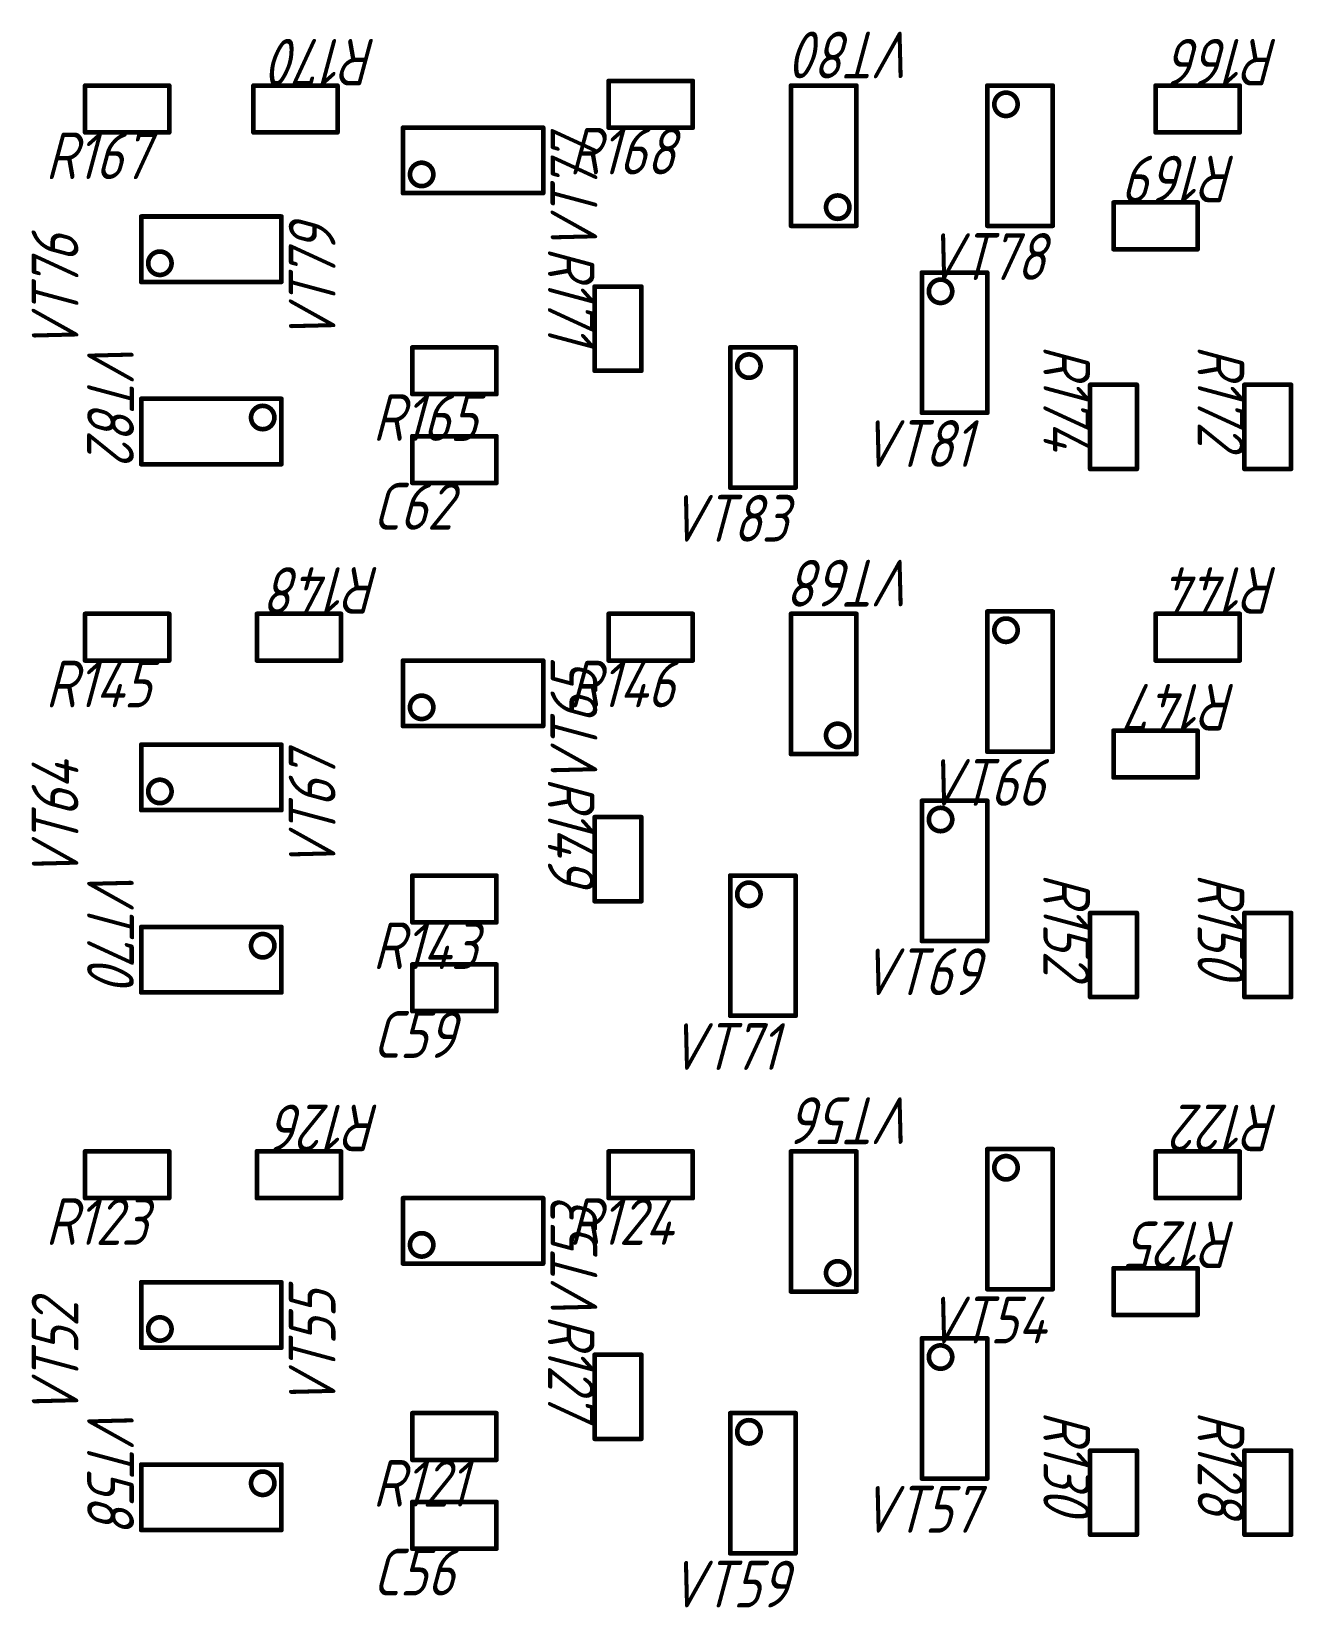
# Model space of a CAD drawing. Header units: millimetres. Extents: x 100 to 205, y 100 to 243.
# Drawn here: x 132.15 to 159.15, y 171.94 to 205.66 of the extents above; entities that cross this region are included whole.
import ezdxf

# ---------------------------------------------------------------- set-up
doc = ezdxf.new("R2010")
doc.units = ezdxf.units.MM
doc.layers.add('Mechanical13', color=56, linetype='Continuous')
doc.styles.add('ГОСТ тип А', font='', dxfattribs={"height": 0.2})
doc.styles.get('ГОСТ тип А').set_extended_font_data('ГОСТ тип А', italic=True)

msp = doc.modelspace()

# ---------------------------------------------------------------- linework, layer by layer
at = {"layer": 'Mechanical13', "const_width": 0.1}
for points in [[(144.5, 203.6), (144.5, 204.6)], [(144.5, 204.6), (146.3, 204.6)], [(146.3, 203.6), (146.3, 204.6)], [(133.3, 203.5), (133.3, 204.5)], [(133.3, 204.5), (135.1, 204.5)], [(135.1, 203.5), (135.1, 204.5)], [(136.9, 203.5), (136.9, 204.5)], [(136.9, 204.5), (138.7, 204.5)], [(138.7, 203.5), (138.7, 204.5)], [(148.4, 201.5), (148.4, 204.5)], [(148.4, 204.5), (149.8, 204.5)], [(149.8, 201.5), (149.8, 204.5)], [(152.6, 204.5), (154, 204.5)], [(152.6, 201.5), (152.6, 204.5)], [(154, 201.5), (154, 204.5)], [(156.2, 203.5), (156.2, 204.5)], [(156.2, 204.5), (158, 204.5)], [(158, 203.5), (158, 204.5)], [(140.1, 202.2), (140.1, 203.6)], [(140.1, 203.6), (143.1, 203.6)], [(143.1, 202.2), (143.1, 203.6)], [(144.5, 203.6), (146.3, 203.6)], [(133.3, 203.5), (135.1, 203.5)], [(136.9, 203.5), (138.7, 203.5)], [(156.2, 203.5), (158, 203.5)], [(140.1, 202.2), (143.1, 202.2)], [(155.3, 201), (155.3, 202)], [(155.3, 202), (157.1, 202)], [(157.1, 201), (157.1, 202)], [(134.5, 201.7), (137.5, 201.7)], [(134.5, 200.3), (134.5, 201.7)], [(137.5, 200.3), (137.5, 201.7)], [(148.4, 201.5), (149.8, 201.5)], [(152.6, 201.5), (154, 201.5)], [(155.3, 201), (157.1, 201)], [(134.5, 200.3), (137.5, 200.3)], [(151.2, 200.5), (152.6, 200.5)], [(151.2, 197.5), (151.2, 200.5)], [(152.6, 197.5), (152.6, 200.5)], [(144.2, 200.2), (145.2, 200.2)], [(144.2, 198.4), (144.2, 200.2)], [(145.2, 198.4), (145.2, 200.2)], [(140.3, 197.9), (140.3, 198.9)], [(140.3, 198.9), (142.1, 198.9)], [(142.1, 197.9), (142.1, 198.9)], [(147.1, 198.9), (148.5, 198.9)], [(147.1, 195.9), (147.1, 198.9)], [(148.5, 195.9), (148.5, 198.9)], [(144.2, 198.4), (145.2, 198.4)], [(140.3, 197.9), (142.1, 197.9)], [(154.8, 198.1), (155.8, 198.1)], [(154.8, 196.3), (154.8, 198.1)], [(155.8, 196.3), (155.8, 198.1)], [(158.1, 198.1), (159.1, 198.1)], [(158.1, 196.3), (158.1, 198.1)], [(159.1, 196.3), (159.1, 198.1)], [(134.5, 196.4), (134.5, 197.8)], [(134.5, 197.8), (137.5, 197.8)], [(137.5, 196.4), (137.5, 197.8)], [(151.2, 197.5), (152.6, 197.5)], [(140.3, 196), (140.3, 197)], [(140.3, 197), (142.1, 197)], [(142.1, 196), (142.1, 197)], [(134.5, 196.4), (137.5, 196.4)], [(154.8, 196.3), (155.8, 196.3)], [(158.1, 196.3), (159.1, 196.3)], [(140.3, 196), (142.1, 196)], [(147.1, 195.9), (148.5, 195.9)], [(133.3, 192.2), (133.3, 193.2)], [(133.3, 193.2), (135.1, 193.2)], [(135.1, 192.2), (135.1, 193.2)], [(136.975, 192.2), (136.975, 193.2)], [(136.975, 193.2), (138.775, 193.2)], [(138.775, 192.2), (138.775, 193.2)], [(144.5, 192.2), (144.5, 193.2)], [(144.5, 193.2), (146.3, 193.2)], [(146.3, 192.2), (146.3, 193.2)], [(148.4, 190.2), (148.4, 193.2)], [(148.4, 193.2), (149.8, 193.2)], [(149.8, 190.2), (149.8, 193.2)], [(152.6, 193.25), (154, 193.25)], [(152.6, 190.25), (152.6, 193.25)], [(154, 190.25), (154, 193.25)], [(156.2, 193.2), (158, 193.2)], [(156.2, 192.2), (156.2, 193.2)], [(158, 192.2), (158, 193.2)], [(133.3, 192.2), (135.1, 192.2)], [(136.975, 192.2), (138.775, 192.2)], [(140.1, 190.8), (140.1, 192.2)], [(140.1, 192.2), (143.1, 192.2)], [(143.1, 190.8), (143.1, 192.2)], [(144.5, 192.2), (146.3, 192.2)], [(156.2, 192.2), (158, 192.2)], [(140.1, 190.8), (143.1, 190.8)], [(155.3, 189.7), (155.3, 190.7)], [(155.3, 190.7), (157.1, 190.7)], [(157.1, 189.7), (157.1, 190.7)], [(134.5, 189), (134.5, 190.4)], [(134.5, 190.4), (137.5, 190.4)], [(137.5, 189), (137.5, 190.4)], [(148.4, 190.2), (149.8, 190.2)], [(152.6, 190.25), (154, 190.25)], [(155.3, 189.7), (157.1, 189.7)], [(151.2, 189.2), (152.6, 189.2)], [(151.2, 186.2), (151.2, 189.2)], [(152.6, 186.2), (152.6, 189.2)], [(134.5, 189), (137.5, 189)], [(144.2, 188.85), (145.2, 188.85)], [(144.2, 187.05), (144.2, 188.85)], [(145.2, 187.05), (145.2, 188.85)], [(140.3, 186.6), (140.3, 187.6)], [(140.3, 187.6), (142.1, 187.6)], [(142.1, 186.6), (142.1, 187.6)], [(147.1, 187.6), (148.5, 187.6)], [(147.1, 184.6), (147.1, 187.6)], [(148.5, 184.6), (148.5, 187.6)], [(144.2, 187.05), (145.2, 187.05)], [(154.8, 186.8), (155.8, 186.8)], [(154.8, 185), (154.8, 186.8)], [(155.8, 185), (155.8, 186.8)], [(158.1, 186.8), (159.1, 186.8)], [(158.1, 185), (158.1, 186.8)], [(159.1, 185), (159.1, 186.8)], [(134.5, 185.1), (134.5, 186.5)], [(134.5, 186.5), (137.5, 186.5)], [(137.5, 185.1), (137.5, 186.5)], [(140.3, 186.6), (142.1, 186.6)], [(151.2, 186.2), (152.6, 186.2)], [(140.3, 184.7), (140.3, 185.7)], [(140.3, 185.7), (142.1, 185.7)], [(142.1, 184.7), (142.1, 185.7)], [(134.5, 185.1), (137.5, 185.1)], [(154.8, 185), (155.8, 185)], [(158.1, 185), (159.1, 185)], [(140.3, 184.7), (142.1, 184.7)], [(147.1, 184.6), (148.5, 184.6)], [(133.3, 180.7), (133.3, 181.7)], [(133.3, 181.7), (135.1, 181.7)], [(135.1, 180.7), (135.1, 181.7)], [(136.975, 180.7), (136.975, 181.7)], [(136.975, 181.7), (138.775, 181.7)], [(138.775, 180.7), (138.775, 181.7)], [(144.5, 180.7), (144.5, 181.7)], [(144.5, 181.7), (146.3, 181.7)], [(146.3, 180.7), (146.3, 181.7)], [(148.4, 178.7), (148.4, 181.7)], [(148.4, 181.7), (149.8, 181.7)], [(149.8, 178.7), (149.8, 181.7)], [(152.6, 181.75), (154, 181.75)], [(152.6, 178.75), (152.6, 181.75)], [(154, 178.75), (154, 181.75)], [(156.2, 180.7), (156.2, 181.7)], [(156.2, 181.7), (158, 181.7)], [(158, 180.7), (158, 181.7)], [(133.3, 180.7), (135.1, 180.7)], [(136.975, 180.7), (138.775, 180.7)], [(140.1, 179.3), (140.1, 180.7)], [(140.1, 180.7), (143.1, 180.7)], [(143.1, 179.3), (143.1, 180.7)], [(144.5, 180.7), (146.3, 180.7)], [(156.2, 180.7), (158, 180.7)], [(140.1, 179.3), (143.1, 179.3)], [(155.3, 179.2), (157.1, 179.2)], [(155.3, 178.2), (155.3, 179.2)], [(157.1, 178.2), (157.1, 179.2)], [(134.5, 177.5), (134.5, 178.9)], [(134.5, 178.9), (137.5, 178.9)], [(137.5, 177.5), (137.5, 178.9)], [(148.4, 178.7), (149.8, 178.7)], [(152.6, 178.75), (154, 178.75)], [(155.3, 178.2), (157.1, 178.2)], [(151.2, 177.7), (152.6, 177.7)], [(151.2, 174.7), (151.2, 177.7)], [(152.6, 174.7), (152.6, 177.7)], [(134.5, 177.5), (137.5, 177.5)], [(144.2, 177.35), (145.2, 177.35)], [(144.2, 175.55), (144.2, 177.35)], [(145.2, 175.55), (145.2, 177.35)], [(140.3, 175.1), (140.3, 176.1)], [(140.3, 176.1), (142.1, 176.1)], [(142.1, 175.1), (142.1, 176.1)], [(147.1, 176.1), (148.5, 176.1)], [(147.1, 173.1), (147.1, 176.1)], [(148.5, 173.1), (148.5, 176.1)], [(144.2, 175.55), (145.2, 175.55)], [(154.8, 175.3), (155.8, 175.3)], [(154.8, 173.5), (154.8, 175.3)], [(155.8, 173.5), (155.8, 175.3)], [(158.1, 173.5), (158.1, 175.3)], [(158.1, 175.3), (159.1, 175.3)], [(159.1, 173.5), (159.1, 175.3)], [(134.5, 173.6), (134.5, 175)], [(134.5, 175), (137.5, 175)], [(137.5, 173.6), (137.5, 175)], [(140.3, 175.1), (142.1, 175.1)], [(151.2, 174.7), (152.6, 174.7)], [(140.3, 173.2), (140.3, 174.2)], [(140.3, 174.2), (142.1, 174.2)], [(142.1, 173.2), (142.1, 174.2)], [(134.5, 173.6), (137.5, 173.6)], [(154.8, 173.5), (155.8, 173.5)], [(158.1, 173.5), (159.1, 173.5)], [(140.3, 173.2), (142.1, 173.2)], [(147.1, 173.1), (148.5, 173.1)]]:
    msp.add_lwpolyline(points, dxfattribs=at)
at = {"layer": 'Mechanical13'}
for points, const_width in [([(144.475, 204.6, 1), (144.525, 204.6, 1)], 0.05), ([(144.475, 204.6, 1), (144.525, 204.6, 1)], 0.05), ([(146.275, 204.6, 1), (146.325, 204.6, 1)], 0.05), ([(146.275, 204.6, 1), (146.325, 204.6, 1)], 0.05), ([(133.275, 204.5, 1), (133.325, 204.5, 1)], 0.05), ([(133.275, 204.5, 1), (133.325, 204.5, 1)], 0.05), ([(135.075, 204.5, 1), (135.125, 204.5, 1)], 0.05), ([(135.075, 204.5, 1), (135.125, 204.5, 1)], 0.05), ([(136.875, 204.5, 1), (136.925, 204.5, 1)], 0.05), ([(136.875, 204.5, 1), (136.925, 204.5, 1)], 0.05), ([(138.675, 204.5, 1), (138.725, 204.5, 1)], 0.05), ([(138.675, 204.5, 1), (138.725, 204.5, 1)], 0.05), ([(148.375, 204.5, 1), (148.425, 204.5, 1)], 0.05), ([(148.375, 204.5, 1), (148.425, 204.5, 1)], 0.05), ([(149.775, 204.5, 1), (149.825, 204.5, 1)], 0.05), ([(149.775, 204.5, 1), (149.825, 204.5, 1)], 0.05), ([(152.575, 204.5, 1), (152.625, 204.5, 1)], 0.05), ([(152.575, 204.5, 1), (152.625, 204.5, 1)], 0.05), ([(153.25, 204.1, 1), (152.75, 204.1, 1)], 0.1), ([(153.975, 204.5, 1), (154.025, 204.5, 1)], 0.05), ([(153.975, 204.5, 1), (154.025, 204.5, 1)], 0.05), ([(156.175, 204.5, 1), (156.225, 204.5, 1)], 0.05), ([(156.175, 204.5, 1), (156.225, 204.5, 1)], 0.05), ([(157.975, 204.5, 1), (158.025, 204.5, 1)], 0.05), ([(157.975, 204.5, 1), (158.025, 204.5, 1)], 0.05), ([(152.725, 204.1, 1), (152.775, 204.1, 1)], 0.05), ([(153.225, 204.1, 1), (153.275, 204.1, 1)], 0.05), ([(140.075, 203.6, 1), (140.125, 203.6, 1)], 0.05), ([(140.075, 203.6, 1), (140.125, 203.6, 1)], 0.05), ([(143.075, 203.6, 1), (143.125, 203.6, 1)], 0.05), ([(143.075, 203.6, 1), (143.125, 203.6, 1)], 0.05), ([(144.475, 203.6, 1), (144.525, 203.6, 1)], 0.05), ([(144.475, 203.6, 1), (144.525, 203.6, 1)], 0.05), ([(146.275, 203.6, 1), (146.325, 203.6, 1)], 0.05), ([(146.275, 203.6, 1), (146.325, 203.6, 1)], 0.05), ([(133.275, 203.5, 1), (133.325, 203.5, 1)], 0.05), ([(133.275, 203.5, 1), (133.325, 203.5, 1)], 0.05), ([(135.075, 203.5, 1), (135.125, 203.5, 1)], 0.05), ([(135.075, 203.5, 1), (135.125, 203.5, 1)], 0.05), ([(136.875, 203.5, 1), (136.925, 203.5, 1)], 0.05), ([(136.875, 203.5, 1), (136.925, 203.5, 1)], 0.05), ([(138.675, 203.5, 1), (138.725, 203.5, 1)], 0.05), ([(138.675, 203.5, 1), (138.725, 203.5, 1)], 0.05), ([(156.175, 203.5, 1), (156.225, 203.5, 1)], 0.05), ([(156.175, 203.5, 1), (156.225, 203.5, 1)], 0.05), ([(157.975, 203.5, 1), (158.025, 203.5, 1)], 0.05), ([(157.975, 203.5, 1), (158.025, 203.5, 1)], 0.05), ([(140.75, 202.6, 1), (140.25, 202.6, 1)], 0.1), ([(140.225, 202.6, 1), (140.275, 202.6, 1)], 0.05), ([(140.725, 202.6, 1), (140.775, 202.6, 1)], 0.05), ([(140.075, 202.2, 1), (140.125, 202.2, 1)], 0.05), ([(140.075, 202.2, 1), (140.125, 202.2, 1)], 0.05), ([(143.075, 202.2, 1), (143.125, 202.2, 1)], 0.05), ([(143.075, 202.2, 1), (143.125, 202.2, 1)], 0.05), ([(149.65, 201.9, 1), (149.15, 201.9, 1)], 0.1), ([(155.275, 202, 1), (155.325, 202, 1)], 0.05), ([(155.275, 202, 1), (155.325, 202, 1)], 0.05), ([(157.075, 202, 1), (157.125, 202, 1)], 0.05), ([(157.075, 202, 1), (157.125, 202, 1)], 0.05), ([(134.475, 201.7, 1), (134.525, 201.7, 1)], 0.05), ([(134.475, 201.7, 1), (134.525, 201.7, 1)], 0.05), ([(137.475, 201.7, 1), (137.525, 201.7, 1)], 0.05), ([(137.475, 201.7, 1), (137.525, 201.7, 1)], 0.05), ([(149.125, 201.9, 1), (149.175, 201.9, 1)], 0.05), ([(149.625, 201.9, 1), (149.675, 201.9, 1)], 0.05), ([(148.375, 201.5, 1), (148.425, 201.5, 1)], 0.05), ([(148.375, 201.5, 1), (148.425, 201.5, 1)], 0.05), ([(149.775, 201.5, 1), (149.825, 201.5, 1)], 0.05), ([(149.775, 201.5, 1), (149.825, 201.5, 1)], 0.05), ([(152.575, 201.5, 1), (152.625, 201.5, 1)], 0.05), ([(152.575, 201.5, 1), (152.625, 201.5, 1)], 0.05), ([(153.975, 201.5, 1), (154.025, 201.5, 1)], 0.05), ([(153.975, 201.5, 1), (154.025, 201.5, 1)], 0.05), ([(135.15, 200.7, 1), (134.65, 200.7, 1)], 0.1), ([(155.275, 201, 1), (155.325, 201, 1)], 0.05), ([(155.275, 201, 1), (155.325, 201, 1)], 0.05), ([(157.075, 201, 1), (157.125, 201, 1)], 0.05), ([(157.075, 201, 1), (157.125, 201, 1)], 0.05), ([(134.625, 200.7, 1), (134.675, 200.7, 1)], 0.05), ([(135.125, 200.7, 1), (135.175, 200.7, 1)], 0.05), ([(134.475, 200.3, 1), (134.525, 200.3, 1)], 0.05), ([(134.475, 200.3, 1), (134.525, 200.3, 1)], 0.05), ([(137.475, 200.3, 1), (137.525, 200.3, 1)], 0.05), ([(137.475, 200.3, 1), (137.525, 200.3, 1)], 0.05), ([(151.175, 200.5, 1), (151.225, 200.5, 1)], 0.05), ([(151.175, 200.5, 1), (151.225, 200.5, 1)], 0.05), ([(151.85, 200.1, 1), (151.35, 200.1, 1)], 0.1), ([(152.575, 200.5, 1), (152.625, 200.5, 1)], 0.05), ([(152.575, 200.5, 1), (152.625, 200.5, 1)], 0.05), ([(144.175, 200.2, 1), (144.225, 200.2, 1)], 0.05), ([(144.175, 200.2, 1), (144.225, 200.2, 1)], 0.05), ([(145.175, 200.2, 1), (145.225, 200.2, 1)], 0.05), ([(145.175, 200.2, 1), (145.225, 200.2, 1)], 0.05), ([(151.325, 200.1, 1), (151.375, 200.1, 1)], 0.05), ([(151.825, 200.1, 1), (151.875, 200.1, 1)], 0.05), ([(140.275, 198.9, 1), (140.325, 198.9, 1)], 0.05), ([(140.275, 198.9, 1), (140.325, 198.9, 1)], 0.05), ([(142.075, 198.9, 1), (142.125, 198.9, 1)], 0.05), ([(142.075, 198.9, 1), (142.125, 198.9, 1)], 0.05), ([(147.075, 198.9, 1), (147.125, 198.9, 1)], 0.05), ([(147.075, 198.9, 1), (147.125, 198.9, 1)], 0.05), ([(148.475, 198.9, 1), (148.525, 198.9, 1)], 0.05), ([(148.475, 198.9, 1), (148.525, 198.9, 1)], 0.05), ([(147.75, 198.5, 1), (147.25, 198.5, 1)], 0.1), ([(144.175, 198.4, 1), (144.225, 198.4, 1)], 0.05), ([(144.175, 198.4, 1), (144.225, 198.4, 1)], 0.05), ([(145.175, 198.4, 1), (145.225, 198.4, 1)], 0.05), ([(145.175, 198.4, 1), (145.225, 198.4, 1)], 0.05), ([(147.225, 198.5, 1), (147.275, 198.5, 1)], 0.05), ([(147.725, 198.5, 1), (147.775, 198.5, 1)], 0.05), ([(140.275, 197.9, 1), (140.325, 197.9, 1)], 0.05), ([(140.275, 197.9, 1), (140.325, 197.9, 1)], 0.05), ([(142.075, 197.9, 1), (142.125, 197.9, 1)], 0.05), ([(142.075, 197.9, 1), (142.125, 197.9, 1)], 0.05), ([(154.775, 198.1, 1), (154.825, 198.1, 1)], 0.05), ([(154.775, 198.1, 1), (154.825, 198.1, 1)], 0.05), ([(155.775, 198.1, 1), (155.825, 198.1, 1)], 0.05), ([(155.775, 198.1, 1), (155.825, 198.1, 1)], 0.05), ([(158.075, 198.1, 1), (158.125, 198.1, 1)], 0.05), ([(158.075, 198.1, 1), (158.125, 198.1, 1)], 0.05), ([(159.075, 198.1, 1), (159.125, 198.1, 1)], 0.05), ([(159.075, 198.1, 1), (159.125, 198.1, 1)], 0.05), ([(134.475, 197.8, 1), (134.525, 197.8, 1)], 0.05), ([(134.475, 197.8, 1), (134.525, 197.8, 1)], 0.05), ([(137.35, 197.4, 1), (136.85, 197.4, 1)], 0.1), ([(137.475, 197.8, 1), (137.525, 197.8, 1)], 0.05), ([(137.475, 197.8, 1), (137.525, 197.8, 1)], 0.05), ([(136.825, 197.4, 1), (136.875, 197.4, 1)], 0.05), ([(137.325, 197.4, 1), (137.375, 197.4, 1)], 0.05), ([(151.175, 197.5, 1), (151.225, 197.5, 1)], 0.05), ([(151.175, 197.5, 1), (151.225, 197.5, 1)], 0.05), ([(152.575, 197.5, 1), (152.625, 197.5, 1)], 0.05), ([(152.575, 197.5, 1), (152.625, 197.5, 1)], 0.05), ([(140.275, 197, 1), (140.325, 197, 1)], 0.05), ([(140.275, 197, 1), (140.325, 197, 1)], 0.05), ([(142.075, 197, 1), (142.125, 197, 1)], 0.05), ([(142.075, 197, 1), (142.125, 197, 1)], 0.05), ([(134.475, 196.4, 1), (134.525, 196.4, 1)], 0.05), ([(134.475, 196.4, 1), (134.525, 196.4, 1)], 0.05), ([(137.475, 196.4, 1), (137.525, 196.4, 1)], 0.05), ([(137.475, 196.4, 1), (137.525, 196.4, 1)], 0.05), ([(154.775, 196.3, 1), (154.825, 196.3, 1)], 0.05), ([(154.775, 196.3, 1), (154.825, 196.3, 1)], 0.05), ([(155.775, 196.3, 1), (155.825, 196.3, 1)], 0.05), ([(155.775, 196.3, 1), (155.825, 196.3, 1)], 0.05), ([(158.075, 196.3, 1), (158.125, 196.3, 1)], 0.05), ([(158.075, 196.3, 1), (158.125, 196.3, 1)], 0.05), ([(159.075, 196.3, 1), (159.125, 196.3, 1)], 0.05), ([(159.075, 196.3, 1), (159.125, 196.3, 1)], 0.05), ([(140.275, 196, 1), (140.325, 196, 1)], 0.05), ([(140.275, 196, 1), (140.325, 196, 1)], 0.05), ([(142.075, 196, 1), (142.125, 196, 1)], 0.05), ([(142.075, 196, 1), (142.125, 196, 1)], 0.05), ([(147.075, 195.9, 1), (147.125, 195.9, 1)], 0.05), ([(147.075, 195.9, 1), (147.125, 195.9, 1)], 0.05), ([(148.475, 195.9, 1), (148.525, 195.9, 1)], 0.05), ([(148.475, 195.9, 1), (148.525, 195.9, 1)], 0.05), ([(133.275, 193.2, 1), (133.325, 193.2, 1)], 0.05), ([(133.275, 193.2, 1), (133.325, 193.2, 1)], 0.05), ([(135.075, 193.2, 1), (135.125, 193.2, 1)], 0.05), ([(135.075, 193.2, 1), (135.125, 193.2, 1)], 0.05), ([(136.95, 193.2, 1), (137, 193.2, 1)], 0.05), ([(136.95, 193.2, 1), (137, 193.2, 1)], 0.05), ([(138.75, 193.2, 1), (138.8, 193.2, 1)], 0.05), ([(138.75, 193.2, 1), (138.8, 193.2, 1)], 0.05), ([(144.475, 193.2, 1), (144.525, 193.2, 1)], 0.05), ([(144.475, 193.2, 1), (144.525, 193.2, 1)], 0.05), ([(146.275, 193.2, 1), (146.325, 193.2, 1)], 0.05), ([(146.275, 193.2, 1), (146.325, 193.2, 1)], 0.05), ([(148.375, 193.2, 1), (148.425, 193.2, 1)], 0.05), ([(148.375, 193.2, 1), (148.425, 193.2, 1)], 0.05), ([(149.775, 193.2, 1), (149.825, 193.2, 1)], 0.05), ([(149.775, 193.2, 1), (149.825, 193.2, 1)], 0.05), ([(152.575, 193.25, 1), (152.625, 193.25, 1)], 0.05), ([(152.575, 193.25, 1), (152.625, 193.25, 1)], 0.05), ([(153.975, 193.25, 1), (154.025, 193.25, 1)], 0.05), ([(153.975, 193.25, 1), (154.025, 193.25, 1)], 0.05), ([(156.175, 193.2, 1), (156.225, 193.2, 1)], 0.05), ([(156.175, 193.2, 1), (156.225, 193.2, 1)], 0.05), ([(157.975, 193.2, 1), (158.025, 193.2, 1)], 0.05), ([(157.975, 193.2, 1), (158.025, 193.2, 1)], 0.05), ([(153.25, 192.85, 1), (152.75, 192.85, 1)], 0.1), ([(152.725, 192.85, 1), (152.775, 192.85, 1)], 0.05), ([(153.225, 192.85, 1), (153.275, 192.85, 1)], 0.05), ([(133.275, 192.2, 1), (133.325, 192.2, 1)], 0.05), ([(133.275, 192.2, 1), (133.325, 192.2, 1)], 0.05), ([(135.075, 192.2, 1), (135.125, 192.2, 1)], 0.05), ([(135.075, 192.2, 1), (135.125, 192.2, 1)], 0.05), ([(136.95, 192.2, 1), (137, 192.2, 1)], 0.05), ([(136.95, 192.2, 1), (137, 192.2, 1)], 0.05), ([(138.75, 192.2, 1), (138.8, 192.2, 1)], 0.05), ([(138.75, 192.2, 1), (138.8, 192.2, 1)], 0.05), ([(140.075, 192.2, 1), (140.125, 192.2, 1)], 0.05), ([(140.075, 192.2, 1), (140.125, 192.2, 1)], 0.05), ([(143.075, 192.2, 1), (143.125, 192.2, 1)], 0.05), ([(143.075, 192.2, 1), (143.125, 192.2, 1)], 0.05), ([(144.475, 192.2, 1), (144.525, 192.2, 1)], 0.05), ([(144.475, 192.2, 1), (144.525, 192.2, 1)], 0.05), ([(146.275, 192.2, 1), (146.325, 192.2, 1)], 0.05), ([(146.275, 192.2, 1), (146.325, 192.2, 1)], 0.05), ([(156.175, 192.2, 1), (156.225, 192.2, 1)], 0.05), ([(156.175, 192.2, 1), (156.225, 192.2, 1)], 0.05), ([(157.975, 192.2, 1), (158.025, 192.2, 1)], 0.05), ([(157.975, 192.2, 1), (158.025, 192.2, 1)], 0.05), ([(140.75, 191.2, 1), (140.25, 191.2, 1)], 0.1), ([(140.225, 191.2, 1), (140.275, 191.2, 1)], 0.05), ([(140.725, 191.2, 1), (140.775, 191.2, 1)], 0.05), ([(140.075, 190.8, 1), (140.125, 190.8, 1)], 0.05), ([(140.075, 190.8, 1), (140.125, 190.8, 1)], 0.05), ([(143.075, 190.8, 1), (143.125, 190.8, 1)], 0.05), ([(143.075, 190.8, 1), (143.125, 190.8, 1)], 0.05), ([(149.65, 190.6, 1), (149.15, 190.6, 1)], 0.1), ([(149.125, 190.6, 1), (149.175, 190.6, 1)], 0.05), ([(149.625, 190.6, 1), (149.675, 190.6, 1)], 0.05), ([(155.275, 190.7, 1), (155.325, 190.7, 1)], 0.05), ([(155.275, 190.7, 1), (155.325, 190.7, 1)], 0.05), ([(157.075, 190.7, 1), (157.125, 190.7, 1)], 0.05), ([(157.075, 190.7, 1), (157.125, 190.7, 1)], 0.05), ([(134.475, 190.4, 1), (134.525, 190.4, 1)], 0.05), ([(134.475, 190.4, 1), (134.525, 190.4, 1)], 0.05), ([(137.475, 190.4, 1), (137.525, 190.4, 1)], 0.05), ([(137.475, 190.4, 1), (137.525, 190.4, 1)], 0.05), ([(148.375, 190.2, 1), (148.425, 190.2, 1)], 0.05), ([(148.375, 190.2, 1), (148.425, 190.2, 1)], 0.05), ([(149.775, 190.2, 1), (149.825, 190.2, 1)], 0.05), ([(149.775, 190.2, 1), (149.825, 190.2, 1)], 0.05), ([(152.575, 190.25, 1), (152.625, 190.25, 1)], 0.05), ([(152.575, 190.25, 1), (152.625, 190.25, 1)], 0.05), ([(153.975, 190.25, 1), (154.025, 190.25, 1)], 0.05), ([(153.975, 190.25, 1), (154.025, 190.25, 1)], 0.05), ([(135.15, 189.4, 1), (134.65, 189.4, 1)], 0.1), ([(155.275, 189.7, 1), (155.325, 189.7, 1)], 0.05), ([(155.275, 189.7, 1), (155.325, 189.7, 1)], 0.05), ([(157.075, 189.7, 1), (157.125, 189.7, 1)], 0.05), ([(157.075, 189.7, 1), (157.125, 189.7, 1)], 0.05), ([(134.625, 189.4, 1), (134.675, 189.4, 1)], 0.05), ([(135.125, 189.4, 1), (135.175, 189.4, 1)], 0.05), ([(151.175, 189.2, 1), (151.225, 189.2, 1)], 0.05), ([(151.175, 189.2, 1), (151.225, 189.2, 1)], 0.05), ([(152.575, 189.2, 1), (152.625, 189.2, 1)], 0.05), ([(152.575, 189.2, 1), (152.625, 189.2, 1)], 0.05), ([(134.475, 189, 1), (134.525, 189, 1)], 0.05), ([(134.475, 189, 1), (134.525, 189, 1)], 0.05), ([(137.475, 189, 1), (137.525, 189, 1)], 0.05), ([(137.475, 189, 1), (137.525, 189, 1)], 0.05), ([(144.175, 188.85, 1), (144.225, 188.85, 1)], 0.05), ([(144.175, 188.85, 1), (144.225, 188.85, 1)], 0.05), ([(145.175, 188.85, 1), (145.225, 188.85, 1)], 0.05), ([(145.175, 188.85, 1), (145.225, 188.85, 1)], 0.05), ([(151.85, 188.8, 1), (151.35, 188.8, 1)], 0.1), ([(151.325, 188.8, 1), (151.375, 188.8, 1)], 0.05), ([(151.825, 188.8, 1), (151.875, 188.8, 1)], 0.05), ([(140.275, 187.6, 1), (140.325, 187.6, 1)], 0.05), ([(140.275, 187.6, 1), (140.325, 187.6, 1)], 0.05), ([(142.075, 187.6, 1), (142.125, 187.6, 1)], 0.05), ([(142.075, 187.6, 1), (142.125, 187.6, 1)], 0.05), ([(147.075, 187.6, 1), (147.125, 187.6, 1)], 0.05), ([(147.075, 187.6, 1), (147.125, 187.6, 1)], 0.05), ([(147.75, 187.2, 1), (147.25, 187.2, 1)], 0.1), ([(148.475, 187.6, 1), (148.525, 187.6, 1)], 0.05), ([(148.475, 187.6, 1), (148.525, 187.6, 1)], 0.05), ([(147.225, 187.2, 1), (147.275, 187.2, 1)], 0.05), ([(147.725, 187.2, 1), (147.775, 187.2, 1)], 0.05), ([(144.175, 187.05, 1), (144.225, 187.05, 1)], 0.05), ([(144.175, 187.05, 1), (144.225, 187.05, 1)], 0.05), ([(145.175, 187.05, 1), (145.225, 187.05, 1)], 0.05), ([(145.175, 187.05, 1), (145.225, 187.05, 1)], 0.05), ([(154.775, 186.8, 1), (154.825, 186.8, 1)], 0.05), ([(154.775, 186.8, 1), (154.825, 186.8, 1)], 0.05), ([(155.775, 186.8, 1), (155.825, 186.8, 1)], 0.05), ([(155.775, 186.8, 1), (155.825, 186.8, 1)], 0.05), ([(158.075, 186.8, 1), (158.125, 186.8, 1)], 0.05), ([(158.075, 186.8, 1), (158.125, 186.8, 1)], 0.05), ([(159.075, 186.8, 1), (159.125, 186.8, 1)], 0.05), ([(159.075, 186.8, 1), (159.125, 186.8, 1)], 0.05), ([(134.475, 186.5, 1), (134.525, 186.5, 1)], 0.05), ([(134.475, 186.5, 1), (134.525, 186.5, 1)], 0.05), ([(137.475, 186.5, 1), (137.525, 186.5, 1)], 0.05), ([(137.475, 186.5, 1), (137.525, 186.5, 1)], 0.05), ([(140.275, 186.6, 1), (140.325, 186.6, 1)], 0.05), ([(140.275, 186.6, 1), (140.325, 186.6, 1)], 0.05), ([(142.075, 186.6, 1), (142.125, 186.6, 1)], 0.05), ([(142.075, 186.6, 1), (142.125, 186.6, 1)], 0.05), ([(137.35, 186.1, 1), (136.85, 186.1, 1)], 0.1), ([(136.825, 186.1, 1), (136.875, 186.1, 1)], 0.05), ([(137.325, 186.1, 1), (137.375, 186.1, 1)], 0.05), ([(151.175, 186.2, 1), (151.225, 186.2, 1)], 0.05), ([(151.175, 186.2, 1), (151.225, 186.2, 1)], 0.05), ([(152.575, 186.2, 1), (152.625, 186.2, 1)], 0.05), ([(152.575, 186.2, 1), (152.625, 186.2, 1)], 0.05), ([(140.275, 185.7, 1), (140.325, 185.7, 1)], 0.05), ([(140.275, 185.7, 1), (140.325, 185.7, 1)], 0.05), ([(142.075, 185.7, 1), (142.125, 185.7, 1)], 0.05), ([(142.075, 185.7, 1), (142.125, 185.7, 1)], 0.05), ([(134.475, 185.1, 1), (134.525, 185.1, 1)], 0.05), ([(134.475, 185.1, 1), (134.525, 185.1, 1)], 0.05), ([(137.475, 185.1, 1), (137.525, 185.1, 1)], 0.05), ([(137.475, 185.1, 1), (137.525, 185.1, 1)], 0.05), ([(154.775, 185, 1), (154.825, 185, 1)], 0.05), ([(154.775, 185, 1), (154.825, 185, 1)], 0.05), ([(155.775, 185, 1), (155.825, 185, 1)], 0.05), ([(155.775, 185, 1), (155.825, 185, 1)], 0.05), ([(158.075, 185, 1), (158.125, 185, 1)], 0.05), ([(158.075, 185, 1), (158.125, 185, 1)], 0.05), ([(159.075, 185, 1), (159.125, 185, 1)], 0.05), ([(159.075, 185, 1), (159.125, 185, 1)], 0.05), ([(140.275, 184.7, 1), (140.325, 184.7, 1)], 0.05), ([(140.275, 184.7, 1), (140.325, 184.7, 1)], 0.05), ([(142.075, 184.7, 1), (142.125, 184.7, 1)], 0.05), ([(142.075, 184.7, 1), (142.125, 184.7, 1)], 0.05), ([(147.075, 184.6, 1), (147.125, 184.6, 1)], 0.05), ([(147.075, 184.6, 1), (147.125, 184.6, 1)], 0.05), ([(148.475, 184.6, 1), (148.525, 184.6, 1)], 0.05), ([(148.475, 184.6, 1), (148.525, 184.6, 1)], 0.05), ([(133.275, 181.7, 1), (133.325, 181.7, 1)], 0.05), ([(133.275, 181.7, 1), (133.325, 181.7, 1)], 0.05), ([(135.075, 181.7, 1), (135.125, 181.7, 1)], 0.05), ([(135.075, 181.7, 1), (135.125, 181.7, 1)], 0.05), ([(136.95, 181.7, 1), (137, 181.7, 1)], 0.05), ([(136.95, 181.7, 1), (137, 181.7, 1)], 0.05), ([(138.75, 181.7, 1), (138.8, 181.7, 1)], 0.05), ([(138.75, 181.7, 1), (138.8, 181.7, 1)], 0.05), ([(144.475, 181.7, 1), (144.525, 181.7, 1)], 0.05), ([(144.475, 181.7, 1), (144.525, 181.7, 1)], 0.05), ([(146.275, 181.7, 1), (146.325, 181.7, 1)], 0.05), ([(146.275, 181.7, 1), (146.325, 181.7, 1)], 0.05), ([(148.375, 181.7, 1), (148.425, 181.7, 1)], 0.05), ([(148.375, 181.7, 1), (148.425, 181.7, 1)], 0.05), ([(149.775, 181.7, 1), (149.825, 181.7, 1)], 0.05), ([(149.775, 181.7, 1), (149.825, 181.7, 1)], 0.05), ([(152.575, 181.75, 1), (152.625, 181.75, 1)], 0.05), ([(152.575, 181.75, 1), (152.625, 181.75, 1)], 0.05), ([(153.975, 181.75, 1), (154.025, 181.75, 1)], 0.05), ([(153.975, 181.75, 1), (154.025, 181.75, 1)], 0.05), ([(156.175, 181.7, 1), (156.225, 181.7, 1)], 0.05), ([(156.175, 181.7, 1), (156.225, 181.7, 1)], 0.05), ([(157.975, 181.7, 1), (158.025, 181.7, 1)], 0.05), ([(157.975, 181.7, 1), (158.025, 181.7, 1)], 0.05), ([(153.25, 181.35, 1), (152.75, 181.35, 1)], 0.1), ([(152.725, 181.35, 1), (152.775, 181.35, 1)], 0.05), ([(153.225, 181.35, 1), (153.275, 181.35, 1)], 0.05), ([(133.275, 180.7, 1), (133.325, 180.7, 1)], 0.05), ([(133.275, 180.7, 1), (133.325, 180.7, 1)], 0.05), ([(135.075, 180.7, 1), (135.125, 180.7, 1)], 0.05), ([(135.075, 180.7, 1), (135.125, 180.7, 1)], 0.05), ([(136.95, 180.7, 1), (137, 180.7, 1)], 0.05), ([(136.95, 180.7, 1), (137, 180.7, 1)], 0.05), ([(138.75, 180.7, 1), (138.8, 180.7, 1)], 0.05), ([(138.75, 180.7, 1), (138.8, 180.7, 1)], 0.05), ([(140.075, 180.7, 1), (140.125, 180.7, 1)], 0.05), ([(140.075, 180.7, 1), (140.125, 180.7, 1)], 0.05), ([(143.075, 180.7, 1), (143.125, 180.7, 1)], 0.05), ([(143.075, 180.7, 1), (143.125, 180.7, 1)], 0.05), ([(144.475, 180.7, 1), (144.525, 180.7, 1)], 0.05), ([(144.475, 180.7, 1), (144.525, 180.7, 1)], 0.05), ([(146.275, 180.7, 1), (146.325, 180.7, 1)], 0.05), ([(146.275, 180.7, 1), (146.325, 180.7, 1)], 0.05), ([(156.175, 180.7, 1), (156.225, 180.7, 1)], 0.05), ([(156.175, 180.7, 1), (156.225, 180.7, 1)], 0.05), ([(157.975, 180.7, 1), (158.025, 180.7, 1)], 0.05), ([(157.975, 180.7, 1), (158.025, 180.7, 1)], 0.05), ([(140.75, 179.7, 1), (140.25, 179.7, 1)], 0.1), ([(140.225, 179.7, 1), (140.275, 179.7, 1)], 0.05), ([(140.725, 179.7, 1), (140.775, 179.7, 1)], 0.05), ([(149.65, 179.1, 1), (149.15, 179.1, 1)], 0.1), ([(140.075, 179.3, 1), (140.125, 179.3, 1)], 0.05), ([(140.075, 179.3, 1), (140.125, 179.3, 1)], 0.05), ([(143.075, 179.3, 1), (143.125, 179.3, 1)], 0.05), ([(143.075, 179.3, 1), (143.125, 179.3, 1)], 0.05), ([(149.125, 179.1, 1), (149.175, 179.1, 1)], 0.05), ([(149.625, 179.1, 1), (149.675, 179.1, 1)], 0.05), ([(155.275, 179.2, 1), (155.325, 179.2, 1)], 0.05), ([(155.275, 179.2, 1), (155.325, 179.2, 1)], 0.05), ([(157.075, 179.2, 1), (157.125, 179.2, 1)], 0.05), ([(157.075, 179.2, 1), (157.125, 179.2, 1)], 0.05), ([(134.475, 178.9, 1), (134.525, 178.9, 1)], 0.05), ([(134.475, 178.9, 1), (134.525, 178.9, 1)], 0.05), ([(137.475, 178.9, 1), (137.525, 178.9, 1)], 0.05), ([(137.475, 178.9, 1), (137.525, 178.9, 1)], 0.05), ([(148.375, 178.7, 1), (148.425, 178.7, 1)], 0.05), ([(148.375, 178.7, 1), (148.425, 178.7, 1)], 0.05), ([(149.775, 178.7, 1), (149.825, 178.7, 1)], 0.05), ([(149.775, 178.7, 1), (149.825, 178.7, 1)], 0.05), ([(152.575, 178.75, 1), (152.625, 178.75, 1)], 0.05), ([(152.575, 178.75, 1), (152.625, 178.75, 1)], 0.05), ([(153.975, 178.75, 1), (154.025, 178.75, 1)], 0.05), ([(153.975, 178.75, 1), (154.025, 178.75, 1)], 0.05), ([(135.15, 177.9, 1), (134.65, 177.9, 1)], 0.1), ([(155.275, 178.2, 1), (155.325, 178.2, 1)], 0.05), ([(155.275, 178.2, 1), (155.325, 178.2, 1)], 0.05), ([(157.075, 178.2, 1), (157.125, 178.2, 1)], 0.05), ([(157.075, 178.2, 1), (157.125, 178.2, 1)], 0.05), ([(134.625, 177.9, 1), (134.675, 177.9, 1)], 0.05), ([(135.125, 177.9, 1), (135.175, 177.9, 1)], 0.05), ([(151.175, 177.7, 1), (151.225, 177.7, 1)], 0.05), ([(151.175, 177.7, 1), (151.225, 177.7, 1)], 0.05), ([(152.575, 177.7, 1), (152.625, 177.7, 1)], 0.05), ([(152.575, 177.7, 1), (152.625, 177.7, 1)], 0.05), ([(134.475, 177.5, 1), (134.525, 177.5, 1)], 0.05), ([(134.475, 177.5, 1), (134.525, 177.5, 1)], 0.05), ([(137.475, 177.5, 1), (137.525, 177.5, 1)], 0.05), ([(137.475, 177.5, 1), (137.525, 177.5, 1)], 0.05), ([(144.175, 177.35, 1), (144.225, 177.35, 1)], 0.05), ([(144.175, 177.35, 1), (144.225, 177.35, 1)], 0.05), ([(145.175, 177.35, 1), (145.225, 177.35, 1)], 0.05), ([(145.175, 177.35, 1), (145.225, 177.35, 1)], 0.05), ([(151.85, 177.3, 1), (151.35, 177.3, 1)], 0.1), ([(151.325, 177.3, 1), (151.375, 177.3, 1)], 0.05), ([(151.825, 177.3, 1), (151.875, 177.3, 1)], 0.05), ([(140.275, 176.1, 1), (140.325, 176.1, 1)], 0.05), ([(140.275, 176.1, 1), (140.325, 176.1, 1)], 0.05), ([(142.075, 176.1, 1), (142.125, 176.1, 1)], 0.05), ([(142.075, 176.1, 1), (142.125, 176.1, 1)], 0.05), ([(147.075, 176.1, 1), (147.125, 176.1, 1)], 0.05), ([(147.075, 176.1, 1), (147.125, 176.1, 1)], 0.05), ([(147.75, 175.7, 1), (147.25, 175.7, 1)], 0.1), ([(148.475, 176.1, 1), (148.525, 176.1, 1)], 0.05), ([(148.475, 176.1, 1), (148.525, 176.1, 1)], 0.05), ([(147.225, 175.7, 1), (147.275, 175.7, 1)], 0.05), ([(147.725, 175.7, 1), (147.775, 175.7, 1)], 0.05), ([(144.175, 175.55, 1), (144.225, 175.55, 1)], 0.05), ([(144.175, 175.55, 1), (144.225, 175.55, 1)], 0.05), ([(145.175, 175.55, 1), (145.225, 175.55, 1)], 0.05), ([(145.175, 175.55, 1), (145.225, 175.55, 1)], 0.05), ([(154.775, 175.3, 1), (154.825, 175.3, 1)], 0.05), ([(154.775, 175.3, 1), (154.825, 175.3, 1)], 0.05), ([(155.775, 175.3, 1), (155.825, 175.3, 1)], 0.05), ([(155.775, 175.3, 1), (155.825, 175.3, 1)], 0.05), ([(158.075, 175.3, 1), (158.125, 175.3, 1)], 0.05), ([(158.075, 175.3, 1), (158.125, 175.3, 1)], 0.05), ([(159.075, 175.3, 1), (159.125, 175.3, 1)], 0.05), ([(159.075, 175.3, 1), (159.125, 175.3, 1)], 0.05), ([(134.475, 175, 1), (134.525, 175, 1)], 0.05), ([(134.475, 175, 1), (134.525, 175, 1)], 0.05), ([(137.475, 175, 1), (137.525, 175, 1)], 0.05), ([(137.475, 175, 1), (137.525, 175, 1)], 0.05), ([(140.275, 175.1, 1), (140.325, 175.1, 1)], 0.05), ([(140.275, 175.1, 1), (140.325, 175.1, 1)], 0.05), ([(142.075, 175.1, 1), (142.125, 175.1, 1)], 0.05), ([(142.075, 175.1, 1), (142.125, 175.1, 1)], 0.05), ([(137.35, 174.6, 1), (136.85, 174.6, 1)], 0.1), ([(136.825, 174.6, 1), (136.875, 174.6, 1)], 0.05), ([(137.325, 174.6, 1), (137.375, 174.6, 1)], 0.05), ([(151.175, 174.7, 1), (151.225, 174.7, 1)], 0.05), ([(151.175, 174.7, 1), (151.225, 174.7, 1)], 0.05), ([(152.575, 174.7, 1), (152.625, 174.7, 1)], 0.05), ([(152.575, 174.7, 1), (152.625, 174.7, 1)], 0.05), ([(140.275, 174.2, 1), (140.325, 174.2, 1)], 0.05), ([(140.275, 174.2, 1), (140.325, 174.2, 1)], 0.05), ([(142.075, 174.2, 1), (142.125, 174.2, 1)], 0.05), ([(142.075, 174.2, 1), (142.125, 174.2, 1)], 0.05), ([(134.475, 173.6, 1), (134.525, 173.6, 1)], 0.05), ([(134.475, 173.6, 1), (134.525, 173.6, 1)], 0.05), ([(137.475, 173.6, 1), (137.525, 173.6, 1)], 0.05), ([(137.475, 173.6, 1), (137.525, 173.6, 1)], 0.05), ([(154.775, 173.5, 1), (154.825, 173.5, 1)], 0.05), ([(154.775, 173.5, 1), (154.825, 173.5, 1)], 0.05), ([(155.775, 173.5, 1), (155.825, 173.5, 1)], 0.05), ([(155.775, 173.5, 1), (155.825, 173.5, 1)], 0.05), ([(158.075, 173.5, 1), (158.125, 173.5, 1)], 0.05), ([(158.075, 173.5, 1), (158.125, 173.5, 1)], 0.05), ([(159.075, 173.5, 1), (159.125, 173.5, 1)], 0.05), ([(159.075, 173.5, 1), (159.125, 173.5, 1)], 0.05), ([(140.275, 173.2, 1), (140.325, 173.2, 1)], 0.05), ([(140.275, 173.2, 1), (140.325, 173.2, 1)], 0.05), ([(142.075, 173.2, 1), (142.125, 173.2, 1)], 0.05), ([(142.075, 173.2, 1), (142.125, 173.2, 1)], 0.05), ([(147.075, 173.1, 1), (147.125, 173.1, 1)], 0.05), ([(147.075, 173.1, 1), (147.125, 173.1, 1)], 0.05), ([(148.475, 173.1, 1), (148.525, 173.1, 1)], 0.05), ([(148.475, 173.1, 1), (148.525, 173.1, 1)], 0.05)]:
    msp.add_lwpolyline(points, format="xyb", close=True, dxfattribs=dict(at, const_width=const_width))

# ---------------------------------------------------------------- texts
at = {"layer": 'Mechanical13', "style": 'ГОСТ тип А'}
for s, rotation, p in [('R170', 180, (139.55, 205.5)), ('VT80', 180, (151.1, 205.657)), ('R166', 180, (158.85, 205.5)), ('R167', 360, (132.45, 202.5)), ('VT77', 90, (144.257, 200.9)), ('R168', 360, (143.65, 202.6)), ('R169', 180, (157.95, 203)), ('VT79', 90, (138.657, 199)), ('VT76', 90, (133.157, 198.8)), ('R171', 270, (143.2, 201.05)), ('VT82', 270, (133.343, 199.1)), ('R174', 270, (153.8, 198.95)), ('R172', 270, (157.1, 198.95)), ('R165', 360, (139.45, 196.9)), ('C62', 360, (139.45, 195)), ('R148', 180, (139.625, 194.2)), ('VT68', 180, (151.1, 194.357)), ('R144', 180, (158.85, 194.2)), ('R145', 360, (132.45, 191.2)), ('VT65', 90, (144.257, 189.5)), ('R146', 360, (143.65, 191.2)), ('R147', 180, (157.95, 191.7)), ('VT67', 90, (138.657, 187.7)), ('VT64', 90, (133.157, 187.5)), ('R149', 270, (143.2, 189.7)), ('VT70', 270, (133.343, 187.8)), ('R152', 270, (153.8, 187.65)), ('R150', 270, (157.1, 187.65)), ('R143', 360, (139.45, 185.6)), ('C59', 360, (139.45, 183.7)), ('VT56', 180, (151.1, 182.857)), ('R126', 180, (139.625, 182.7)), ('R122', 180, (158.85, 182.7)), ('R123', 360, (132.45, 179.7)), ('VT53', 90, (144.257, 178)), ('R124', 360, (143.65, 179.7)), ('R125', 180, (157.95, 180.2)), ('VT55', 90, (138.657, 176.2)), ('VT52', 90, (133.157, 176)), ('R127', 270, (143.2, 178.2)), ('R130', 270, (153.8, 176.15)), ('R128', 270, (157.1, 176.15)), ('VT58', 270, (133.343, 176.3)), ('R121', 360, (139.45, 174.1)), ('C56', 360, (139.45, 172.2))]:
    msp.add_text(s, height=1, rotation=rotation, dxfattribs=at).set_placement(p)
for s, p in [('VT78', (151.3, 200.343)), ('VT81', (149.9, 196.343)), ('VT83', (145.8, 194.743)), ('VT66', (151.3, 189.093)), ('VT69', (149.9, 185.043)), ('VT71', (145.8, 183.443)), ('VT54', (151.3, 177.593)), ('VT57', (149.9, 173.543)), ('VT59', (145.8, 171.943))]:
    msp.add_text(s, height=1, dxfattribs=at).set_placement(p)

doc.saveas('drawing.dxf')
